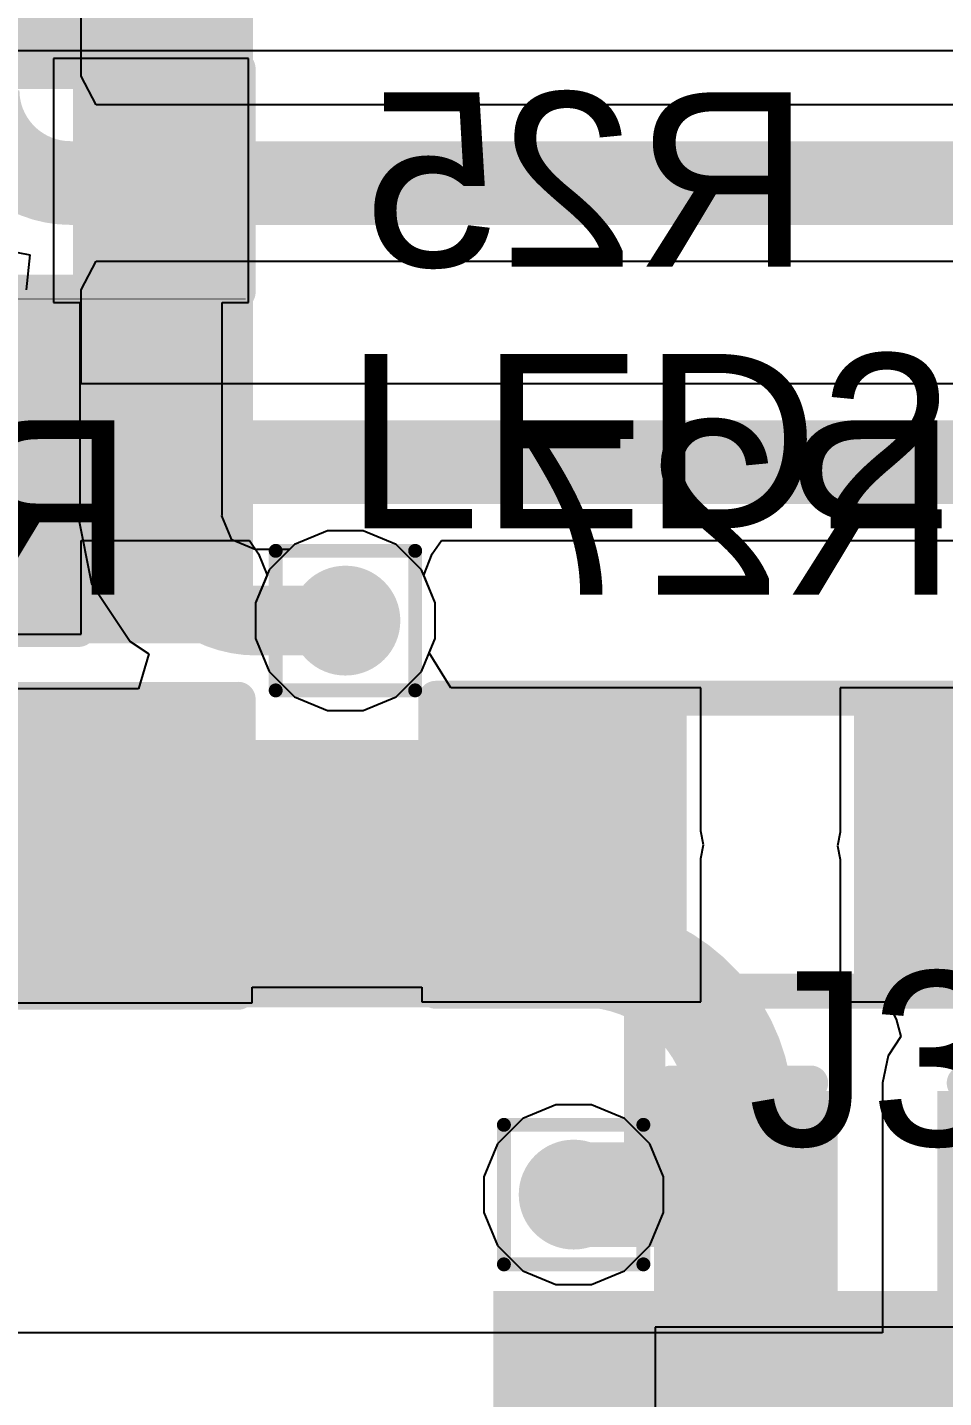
# Model space of a CAD drawing. Header units: inches. Extents: x -12 to 5355, y -7 to 5366.
# Drawn here: x 2.455 to 5.792, y 16.152 to 21.141 of the extents above; entities that cross this region are included whole.
import ezdxf

# ---------------------------------------------------------------- set-up
doc = ezdxf.new("R2010")
doc.units = ezdxf.units.IN
for name, color, linetype in [('BOTTOM LAYER', 5, 'Continuous'), ('Bottom Overlay', 54, 'Continuous'), ('Bottom Paste', 16, 'Continuous'), ('Bottom Solder', 6, 'Continuous'), ('Drill Drawing', 1, 'Continuous'), ('GROUND1', 16, 'Continuous'), ('GROUND2', 156, 'Continuous'), ('POWER', 76, 'Continuous'), ('SIGNAL', 90, 'Continuous'), ('TOP LAYER', 1, 'Continuous'), ('Top Overlay', 2, 'Continuous'), ('Top Paste', 8, 'Continuous'), ('Top Solder', 216, 'Continuous'), ('Via Holes', 16, 'Continuous')]:
    doc.layers.add(name, color=color, linetype=linetype)
doc.styles.add('Arial', font='', dxfattribs={"height": 0.2})
doc.styles.get('Arial').set_extended_font_data('Arial')

# ---------------------------------------------------------------- blocks, each defined once
blk = doc.blocks.new('LED_0603_28')
at = {"layer": 'TOP LAYER'}
for points in [[(-1, 0.5), (-0.5, 0.5), (-0.5, -0.5), (-1, -0.5)], [(0.5, 0.5), (1, 0.5), (1, -0.5), (0.5, -0.5)]]:
    blk.add_hatch(color=1, dxfattribs=at).paths.add_polyline_path(points)
at = {"layer": 'Top Overlay'}
blk.add_hatch(color=2, dxfattribs=at).paths.add_polyline_path([(1.1176, -0.6604), (1.7526, -0.6604), (1.7526, 0.6604), (1.1176, 0.6604)])
at = {"layer": 'Top Paste'}
for points in [[(-1, 0.5), (-0.5, 0.5), (-0.5, -0.5), (-1, -0.5)], [(0.5, 0.5), (1, 0.5), (1, -0.5), (0.5, -0.5)]]:
    blk.add_hatch(color=8, dxfattribs=at).paths.add_polyline_path(points)
at = {"layer": 'Top Solder'}
for points in [[(-1.0762, 0.5762), (-0.4238, 0.5762), (-0.4238, -0.5762), (-1.0762, -0.5762)], [(0.4238, 0.5762), (1.0762, 0.5762), (1.0762, -0.5762), (0.4238, -0.5762)]]:
    blk.add_hatch(color=216, dxfattribs=at).paths.add_polyline_path(points)
at = {"layer": 'Top Overlay'}
for points in [[(-1.1176, -0.6096, 0.127, 0.127, 0), (-1.1176, 0.6096, 0.127, 0.127, 0)], [(-1.1176, 0.6096, 0.127, 0.127, 0), (-0.4318, 0.6096, 0.127, 0.127, 0)], [(0.4318, 0.6096, 0.127, 0.127, 0), (1.1176, 0.6096, 0.127, 0.127, 0)], [(1.1176, -0.6096, 0.127, 0.127, 0), (1.1176, 0.6096, 0.127, 0.127, 0)], [(-1.1176, -0.6096, 0.127, 0.127, 0), (-0.4318, -0.6096, 0.127, 0.127, 0)], [(0.4318, -0.6096, 0.127, 0.127, 0), (1.1176, -0.6096, 0.127, 0.127, 0)]]:
    blk.add_lwpolyline(points, format="xyseb", dxfattribs=at)
for points in [[(-1.1493, 0.6096, 0.0635, 0.0635, 1), (-1.0858, 0.6096, 0.0635, 0.0635, 1)], [(-1.1493, 0.6096, 0.0635, 0.0635, 1), (-1.0858, 0.6096, 0.0635, 0.0635, 1)], [(-0.4635, 0.6096, 0.0635, 0.0635, 1), (-0.4, 0.6096, 0.0635, 0.0635, 1)], [(0.4001, 0.6096, 0.0635, 0.0635, 1), (0.4636, 0.6096, 0.0635, 0.0635, 1)], [(1.0859, 0.6096, 0.0635, 0.0635, 1), (1.1494, 0.6096, 0.0635, 0.0635, 1)], [(1.0859, 0.6096, 0.0635, 0.0635, 1), (1.1494, 0.6096, 0.0635, 0.0635, 1)], [(-1.1493, -0.6096, 0.0635, 0.0635, 1), (-1.0858, -0.6096, 0.0635, 0.0635, 1)], [(-1.1493, -0.6096, 0.0635, 0.0635, 1), (-1.0858, -0.6096, 0.0635, 0.0635, 1)], [(-0.4635, -0.6096, 0.0635, 0.0635, 1), (-0.4, -0.6096, 0.0635, 0.0635, 1)], [(0.4, -0.6096, 0.0635, 0.0635, 1), (0.4635, -0.6096, 0.0635, 0.0635, 1)], [(1.0859, -0.6096, 0.0635, 0.0635, 1), (1.1494, -0.6096, 0.0635, 0.0635, 1)], [(1.0859, -0.6096, 0.0635, 0.0635, 1), (1.1494, -0.6096, 0.0635, 0.0635, 1)]]:
    blk.add_lwpolyline(points, format="xyseb", close=True, dxfattribs=at)
blk = doc.blocks.new('LED_0603_29')
at = {"layer": 'TOP LAYER'}
for points in [[(-1, 0.5), (-0.5, 0.5), (-0.5, -0.5), (-1, -0.5)], [(0.5, 0.5), (1, 0.5), (1, -0.5), (0.5, -0.5)]]:
    blk.add_hatch(color=1, dxfattribs=at).paths.add_polyline_path(points)
at = {"layer": 'Top Overlay'}
blk.add_hatch(color=2, dxfattribs=at).paths.add_polyline_path([(1.1176, -0.6604), (1.7526, -0.6604), (1.7526, 0.6604), (1.1176, 0.6604)])
at = {"layer": 'Top Paste'}
for points in [[(-1, 0.5), (-0.5, 0.5), (-0.5, -0.5), (-1, -0.5)], [(0.5, 0.5), (1, 0.5), (1, -0.5), (0.5, -0.5)]]:
    blk.add_hatch(color=8, dxfattribs=at).paths.add_polyline_path(points)
at = {"layer": 'Top Solder'}
for points in [[(-1.0762, 0.5762), (-0.4238, 0.5762), (-0.4238, -0.5762), (-1.0762, -0.5762)], [(0.4238, 0.5762), (1.0762, 0.5762), (1.0762, -0.5762), (0.4238, -0.5762)]]:
    blk.add_hatch(color=216, dxfattribs=at).paths.add_polyline_path(points)
at = {"layer": 'Top Overlay'}
for points in [[(-1.1176, -0.6096, 0.127, 0.127, 0), (-1.1176, 0.6096, 0.127, 0.127, 0)], [(-1.1176, 0.6096, 0.127, 0.127, 0), (-0.4318, 0.6096, 0.127, 0.127, 0)], [(0.4318, 0.6096, 0.127, 0.127, 0), (1.1176, 0.6096, 0.127, 0.127, 0)], [(1.1176, 0.6096, 0.127, 0.127, 0), (1.1176, -0.6096, 0.127, 0.127, 0)], [(-1.1176, -0.6096, 0.127, 0.127, 0), (-0.4318, -0.6096, 0.127, 0.127, 0)], [(0.4318, -0.6096, 0.127, 0.127, 0), (1.1176, -0.6096, 0.127, 0.127, 0)]]:
    blk.add_lwpolyline(points, format="xyseb", dxfattribs=at)
for points in [[(-1.1494, 0.6096, 0.0635, 0.0635, 1), (-1.0858, 0.6096, 0.0635, 0.0635, 1)], [(-1.1494, 0.6096, 0.0635, 0.0635, 1), (-1.0858, 0.6096, 0.0635, 0.0635, 1)], [(-0.4636, 0.6096, 0.0635, 0.0635, 1), (-0.4001, 0.6096, 0.0635, 0.0635, 1)], [(0.4001, 0.6096, 0.0635, 0.0635, 1), (0.4636, 0.6096, 0.0635, 0.0635, 1)], [(1.0858, 0.6096, 0.0635, 0.0635, 1), (1.1494, 0.6096, 0.0635, 0.0635, 1)], [(1.0858, 0.6096, 0.0635, 0.0635, 1), (1.1494, 0.6096, 0.0635, 0.0635, 1)], [(-1.1494, -0.6096, 0.0635, 0.0635, 1), (-1.0858, -0.6096, 0.0635, 0.0635, 1)], [(-1.1494, -0.6096, 0.0635, 0.0635, 1), (-1.0858, -0.6096, 0.0635, 0.0635, 1)], [(-0.4635, -0.6096, 0.0635, 0.0635, 1), (-0.4, -0.6096, 0.0635, 0.0635, 1)], [(0.4001, -0.6096, 0.0635, 0.0635, 1), (0.4636, -0.6096, 0.0635, 0.0635, 1)], [(1.0859, -0.6096, 0.0635, 0.0635, 1), (1.1494, -0.6096, 0.0635, 0.0635, 1)], [(1.0859, -0.6096, 0.0635, 0.0635, 1), (1.1494, -0.6096, 0.0635, 0.0635, 1)]]:
    blk.add_lwpolyline(points, format="xyseb", close=True, dxfattribs=at)
blk = doc.blocks.new('R___0603_B_50')
at = {"layer": 'BOTTOM LAYER'}
for points in [[(-1.143, -0.4445), (-1.143, 0.4445), (-0.381, 0.4445), (-0.381, -0.4445)], [(0.381, -0.4445), (0.381, 0.4445), (1.143, 0.4445), (1.143, -0.4445)]]:
    blk.add_hatch(color=5, dxfattribs=at).paths.add_polyline_path(points)
at = {"layer": 'Bottom Paste'}
for points in [[(-1.143, -0.4445), (-1.143, 0.4445), (-0.381, 0.4445), (-0.381, -0.4445)], [(0.381, -0.4445), (0.381, 0.4445), (1.143, 0.4445), (1.143, -0.4445)]]:
    blk.add_hatch(color=16, dxfattribs=at).paths.add_polyline_path(points)
at = {"layer": 'Bottom Solder'}
for points in [[(-1.2192, -0.5207), (-1.2192, 0.5207), (-0.3048, 0.5207), (-0.3048, -0.5207)], [(0.3048, -0.5207), (0.3048, 0.5207), (1.2192, 0.5207), (1.2192, -0.5207)]]:
    blk.add_hatch(color=6, dxfattribs=at).paths.add_polyline_path(points)
at = {"layer": 'Bottom Overlay'}
for points in [[(-1.2192, -0.5334, 0.127, 0.127, 0), (-1.2192, 0.5334, 0.127, 0.127, 0)], [(-1.2192, 0.5334, 0.127, 0.127, 0), (1.2192, 0.5334, 0.127, 0.127, 0)], [(1.2192, -0.5334, 0.127, 0.127, 0), (1.2192, 0.5334, 0.127, 0.127, 0)], [(-1.2192, -0.5334, 0.127, 0.127, 0), (1.2192, -0.5334, 0.127, 0.127, 0)]]:
    blk.add_lwpolyline(points, format="xyseb", dxfattribs=at)
for points in [[(-1.251, 0.5334, 0.0635, 0.0635, 1), (-1.1875, 0.5334, 0.0635, 0.0635, 1)], [(-1.251, 0.5334, 0.0635, 0.0635, 1), (-1.1875, 0.5334, 0.0635, 0.0635, 1)], [(1.1874, 0.5334, 0.0635, 0.0635, 1), (1.2509, 0.5334, 0.0635, 0.0635, 1)], [(1.1874, 0.5334, 0.0635, 0.0635, 1), (1.2509, 0.5334, 0.0635, 0.0635, 1)], [(-1.251, -0.5334, 0.0635, 0.0635, 1), (-1.1875, -0.5334, 0.0635, 0.0635, 1)], [(-1.251, -0.5334, 0.0635, 0.0635, 1), (-1.1875, -0.5334, 0.0635, 0.0635, 1)], [(1.1874, -0.5334, 0.0635, 0.0635, 1), (1.2509, -0.5334, 0.0635, 0.0635, 1)], [(1.1874, -0.5334, 0.0635, 0.0635, 1), (1.2509, -0.5334, 0.0635, 0.0635, 1)]]:
    blk.add_lwpolyline(points, format="xyseb", close=True, dxfattribs=at)
blk = doc.blocks.new('R___0402_B_52')
at = {"layer": 'BOTTOM LAYER'}
for points in [[(-0.2413, 0.3175), (-0.2413, -0.3175), (-0.6985, -0.3175), (-0.6985, 0.3175)], [(0.6985, 0.3175), (0.6985, -0.3175), (0.2413, -0.3175), (0.2413, 0.3175)]]:
    blk.add_hatch(color=5, dxfattribs=at).paths.add_polyline_path(points)
at = {"layer": 'Bottom Paste'}
for points in [[(-0.2413, 0.3175), (-0.2413, -0.3175), (-0.6985, -0.3175), (-0.6985, 0.3175)], [(0.6985, 0.3175), (0.6985, -0.3175), (0.2413, -0.3175), (0.2413, 0.3175)]]:
    blk.add_hatch(color=16, dxfattribs=at).paths.add_polyline_path(points)
at = {"layer": 'Bottom Solder'}
for points in [[(-0.1863, 0.3725), (-0.1863, -0.3725), (-0.7535, -0.3725), (-0.7535, 0.3725)], [(0.7535, 0.3725), (0.7535, -0.3725), (0.1863, -0.3725), (0.1863, 0.3725)]]:
    blk.add_hatch(color=6, dxfattribs=at).paths.add_polyline_path(points)
at = {"layer": 'Bottom Overlay'}
for points in [[(-0.7874, 0.4064, 0.127, 0.127, 0), (-0.7874, -0.4064, 0.127, 0.127, 0)], [(0.7874, 0.4064, 0.127, 0.127, 0), (-0.7874, 0.4064, 0.127, 0.127, 0)], [(0.7874, 0.4064, 0.127, 0.127, 0), (0.7874, -0.4064, 0.127, 0.127, 0)], [(0.8128, 0.4318, 0.00323, 0.00323, 0), (-0.8128, 0.4318, 0.00323, 0.00323, 0)], [(0.7874, -0.4064, 0.127, 0.127, 0), (-0.7874, -0.4064, 0.127, 0.127, 0)]]:
    blk.add_lwpolyline(points, format="xyseb", dxfattribs=at)
for points in [[(-0.8191, 0.4064, 0.0635, 0.0635, 1), (-0.7556, 0.4064, 0.0635, 0.0635, 1)], [(-0.8191, 0.4064, 0.0635, 0.0635, 1), (-0.7556, 0.4064, 0.0635, 0.0635, 1)], [(0.7556, 0.4064, 0.0635, 0.0635, 1), (0.8191, 0.4064, 0.0635, 0.0635, 1)], [(0.7556, 0.4064, 0.0635, 0.0635, 1), (0.8191, 0.4064, 0.0635, 0.0635, 1)], [(-0.8136, 0.4318, 0.00161, 0.00161, 1), (-0.812, 0.4318, 0.00161, 0.00161, 1)], [(0.812, 0.4318, 0.00161, 0.00161, 1), (0.8136, 0.4318, 0.00161, 0.00161, 1)], [(-0.8191, -0.4064, 0.0635, 0.0635, 1), (-0.7556, -0.4064, 0.0635, 0.0635, 1)], [(-0.8191, -0.4064, 0.0635, 0.0635, 1), (-0.7556, -0.4064, 0.0635, 0.0635, 1)], [(0.7556, -0.4064, 0.0635, 0.0635, 1), (0.8191, -0.4064, 0.0635, 0.0635, 1)], [(0.7556, -0.4064, 0.0635, 0.0635, 1), (0.8191, -0.4064, 0.0635, 0.0635, 1)]]:
    blk.add_lwpolyline(points, format="xyseb", close=True, dxfattribs=at)
blk = doc.blocks.new('R___0603_B_74')
at = {"layer": 'BOTTOM LAYER'}
for points in [[(-1.143, -0.4445), (-1.143, 0.4445), (-0.381, 0.4445), (-0.381, -0.4445)], [(0.381, -0.4445), (0.381, 0.4445), (1.143, 0.4445), (1.143, -0.4445)]]:
    blk.add_hatch(color=5, dxfattribs=at).paths.add_polyline_path(points)
at = {"layer": 'Bottom Paste'}
for points in [[(-1.143, -0.4445), (-1.143, 0.4445), (-0.381, 0.4445), (-0.381, -0.4445)], [(0.381, -0.4445), (0.381, 0.4445), (1.143, 0.4445), (1.143, -0.4445)]]:
    blk.add_hatch(color=16, dxfattribs=at).paths.add_polyline_path(points)
at = {"layer": 'Bottom Solder'}
for points in [[(-1.2192, -0.5207), (-1.2192, 0.5207), (-0.3048, 0.5207), (-0.3048, -0.5207)], [(0.3048, -0.5207), (0.3048, 0.5207), (1.2192, 0.5207), (1.2192, -0.5207)]]:
    blk.add_hatch(color=6, dxfattribs=at).paths.add_polyline_path(points)
at = {"layer": 'Bottom Overlay'}
for points in [[(-1.2192, -0.5334, 0.127, 0.127, 0), (-1.2192, 0.5334, 0.127, 0.127, 0)], [(-1.2192, 0.5334, 0.127, 0.127, 0), (1.2192, 0.5334, 0.127, 0.127, 0)], [(1.2192, -0.5334, 0.127, 0.127, 0), (1.2192, 0.5334, 0.127, 0.127, 0)], [(-1.2192, -0.5334, 0.127, 0.127, 0), (1.2192, -0.5334, 0.127, 0.127, 0)]]:
    blk.add_lwpolyline(points, format="xyseb", dxfattribs=at)
for points in [[(-1.251, 0.5334, 0.0635, 0.0635, 1), (-1.1874, 0.5334, 0.0635, 0.0635, 1)], [(-1.251, 0.5334, 0.0635, 0.0635, 1), (-1.1874, 0.5334, 0.0635, 0.0635, 1)], [(1.1874, 0.5334, 0.0635, 0.0635, 1), (1.251, 0.5334, 0.0635, 0.0635, 1)], [(1.1874, 0.5334, 0.0635, 0.0635, 1), (1.251, 0.5334, 0.0635, 0.0635, 1)], [(-1.251, -0.5334, 0.0635, 0.0635, 1), (-1.1874, -0.5334, 0.0635, 0.0635, 1)], [(-1.251, -0.5334, 0.0635, 0.0635, 1), (-1.1874, -0.5334, 0.0635, 0.0635, 1)], [(1.1874, -0.5334, 0.0635, 0.0635, 1), (1.251, -0.5334, 0.0635, 0.0635, 1)], [(1.1874, -0.5334, 0.0635, 0.0635, 1), (1.251, -0.5334, 0.0635, 0.0635, 1)]]:
    blk.add_lwpolyline(points, format="xyseb", close=True, dxfattribs=at)
blk = doc.blocks.new('CONN_SMD_3P_1___SM03B_SRSS_TB_76')
at = {"layer": 'TOP LAYER'}
blk.add_hatch(color=1, dxfattribs=at).paths.add_polyline_path([(-1.3, 0.775), (-0.7, 0.775), (-0.7, -0.775), (-1.3, -0.775)])
at = {"layer": 'Top Paste'}
blk.add_hatch(color=8, dxfattribs=at).paths.add_polyline_path([(-1.3, 0.775), (-0.7, 0.775), (-0.7, -0.775), (-1.3, -0.775)])
at = {"layer": 'Top Solder'}
blk.add_hatch(color=216, dxfattribs=at).paths.add_polyline_path([(-1.3762, 0.8512), (-0.6238, 0.8512), (-0.6238, -0.8512), (-1.3762, -0.8512)])
at = {"layer": 'Top Overlay'}
for points in [[(-2.5749, -2.6924, 0.15, 0.15, 0), (-2.5749, -0.3, 0.15, 0.15, 0)], [(-1.651, -0.3, 0.15, 0.15, 0), (-2.5749, -0.3, 0.15, 0.15, 0)]]:
    blk.add_lwpolyline(points, format="xyseb", dxfattribs=at)
for points in [[(-2.6124, -0.3, 0.075, 0.075, 1), (-2.5374, -0.3, 0.075, 0.075, 1)], [(-2.6124, -0.3, 0.075, 0.075, 1), (-2.5374, -0.3, 0.075, 0.075, 1)], [(-1.6885, -0.3, 0.075, 0.075, 1), (-1.6135, -0.3, 0.075, 0.075, 1)]]:
    blk.add_lwpolyline(points, format="xyseb", close=True, dxfattribs=at)
blk = doc.blocks.new('C___0402_B_79')
at = {"layer": 'BOTTOM LAYER'}
for points in [[(-0.2413, 0.3175), (-0.2413, -0.3175), (-0.6985, -0.3175), (-0.6985, 0.3175)], [(0.6985, 0.3175), (0.6985, -0.3175), (0.2413, -0.3175), (0.2413, 0.3175)]]:
    blk.add_hatch(color=5, dxfattribs=at).paths.add_polyline_path(points)
at = {"layer": 'Bottom Paste'}
for points in [[(-0.2413, 0.3175), (-0.2413, -0.3175), (-0.6985, -0.3175), (-0.6985, 0.3175)], [(0.6985, 0.3175), (0.6985, -0.3175), (0.2413, -0.3175), (0.2413, 0.3175)]]:
    blk.add_hatch(color=16, dxfattribs=at).paths.add_polyline_path(points)
at = {"layer": 'Bottom Solder'}
for points in [[(-0.1813, 0.3775), (-0.1813, -0.3775), (-0.7585, -0.3775), (-0.7585, 0.3775)], [(0.7585, 0.3775), (0.7585, -0.3775), (0.1813, -0.3775), (0.1813, 0.3775)]]:
    blk.add_hatch(color=6, dxfattribs=at).paths.add_polyline_path(points)
at = {"layer": 'Bottom Overlay'}
for points in [[(-0.7874, -0.4064, 0.127, 0.127, 0), (-0.7874, 0.4064, 0.127, 0.127, 0)], [(-0.7874, 0.4064, 0.127, 0.127, 0), (-0.2794, 0.4064, 0.127, 0.127, 0)], [(0.2794, 0.4064, 0.127, 0.127, 0), (0.7874, 0.4064, 0.127, 0.127, 0)], [(0.7874, -0.4064, 0.127, 0.127, 0), (0.7874, 0.4064, 0.127, 0.127, 0)], [(-0.7874, -0.4064, 0.127, 0.127, 0), (-0.2794, -0.4064, 0.127, 0.127, 0)], [(0.2794, -0.4064, 0.127, 0.127, 0), (0.7874, -0.4064, 0.127, 0.127, 0)]]:
    blk.add_lwpolyline(points, format="xyseb", dxfattribs=at)
for points in [[(-0.8191, 0.4064, 0.0635, 0.0635, 1), (-0.7556, 0.4064, 0.0635, 0.0635, 1)], [(-0.8191, 0.4064, 0.0635, 0.0635, 1), (-0.7556, 0.4064, 0.0635, 0.0635, 1)], [(-0.3112, 0.4064, 0.0635, 0.0635, 1), (-0.2477, 0.4064, 0.0635, 0.0635, 1)], [(0.2477, 0.4064, 0.0635, 0.0635, 1), (0.3111, 0.4064, 0.0635, 0.0635, 1)], [(0.7556, 0.4064, 0.0635, 0.0635, 1), (0.8191, 0.4064, 0.0635, 0.0635, 1)], [(0.7556, 0.4064, 0.0635, 0.0635, 1), (0.8191, 0.4064, 0.0635, 0.0635, 1)], [(-0.8191, -0.4064, 0.0635, 0.0635, 1), (-0.7556, -0.4064, 0.0635, 0.0635, 1)], [(-0.8191, -0.4064, 0.0635, 0.0635, 1), (-0.7556, -0.4064, 0.0635, 0.0635, 1)], [(-0.3112, -0.4064, 0.0635, 0.0635, 1), (-0.2477, -0.4064, 0.0635, 0.0635, 1)], [(0.2477, -0.4064, 0.0635, 0.0635, 1), (0.3111, -0.4064, 0.0635, 0.0635, 1)], [(0.7556, -0.4064, 0.0635, 0.0635, 1), (0.8191, -0.4064, 0.0635, 0.0635, 1)], [(0.7556, -0.4064, 0.0635, 0.0635, 1), (0.8191, -0.4064, 0.0635, 0.0635, 1)]]:
    blk.add_lwpolyline(points, format="xyseb", close=True, dxfattribs=at)

msp = doc.modelspace()

# ---------------------------------------------------------------- hatches: boundary and pattern name
at = {"layer": 'BOTTOM LAYER'}
h = msp.add_hatch(color=5, dxfattribs=at)
edge = h.paths.add_edge_path()
edge.add_arc((3.6138, 18.9808), 0.2, 0, 360)
h = msp.add_hatch(color=5, dxfattribs=at)
edge = h.paths.add_edge_path()
edge.add_arc((4.445, 16.891), 0.2, 0, 360)
at = {"layer": 'GROUND1'}
h = msp.add_hatch(color=16, dxfattribs=at)
edge = h.paths.add_edge_path()
edge.add_arc((3.6138, 18.9808), 0.2, 0, 360)
h = msp.add_hatch(color=16, dxfattribs=at)
edge = h.paths.add_edge_path()
edge.add_arc((4.445, 16.891), 0.2, 0, 360)
at = {"layer": 'GROUND2'}
h = msp.add_hatch(color=156, dxfattribs=at)
edge = h.paths.add_edge_path()
edge.add_arc((3.6138, 18.9808), 0.2, 0, 360)
h = msp.add_hatch(color=156, dxfattribs=at)
edge = h.paths.add_edge_path()
edge.add_arc((4.445, 16.891), 0.2, 0, 360)
at = {"layer": 'POWER'}
h = msp.add_hatch(color=76, dxfattribs=at)
edge = h.paths.add_edge_path()
edge.add_arc((3.6138, 18.9808), 0.2, 0, 360)
h = msp.add_hatch(color=76, dxfattribs=at)
edge = h.paths.add_edge_path()
edge.add_arc((4.445, 16.891), 0.2, 0, 360)
at = {"layer": 'SIGNAL'}
h = msp.add_hatch(color=90, dxfattribs=at)
edge = h.paths.add_edge_path()
edge.add_arc((3.6138, 18.9808), 0.2, 0, 360)
h = msp.add_hatch(color=90, dxfattribs=at)
edge = h.paths.add_edge_path()
edge.add_arc((4.445, 16.891), 0.2, 0, 360)
at = {"layer": 'TOP LAYER'}
h = msp.add_hatch(color=1, dxfattribs=at)
edge = h.paths.add_edge_path()
edge.add_arc((3.6138, 18.9808), 0.2, 0, 360)
h = msp.add_hatch(color=1, dxfattribs=at)
edge = h.paths.add_edge_path()
edge.add_arc((4.445, 16.891), 0.2, 0, 360)
at = {"layer": 'Via Holes'}
h = msp.add_hatch(color=7, dxfattribs=at)
edge = h.paths.add_edge_path()
edge.add_arc((3.6138, 18.9808), 0.1, 0, 360)
h = msp.add_hatch(color=7, dxfattribs=at)
edge = h.paths.add_edge_path()
edge.add_arc((4.445, 16.891), 0.1, 0, 360)

# ---------------------------------------------------------------- linework, layer by layer
at = {"layer": 'BOTTOM LAYER'}
for p, q in [((3.2613, 21.028), (2.5501, 21.028)), ((2.5501, 21.028), (2.5501, 20.139)), ((3.2613, 20.139), (3.2613, 21.028)), ((2.5501, 20.139), (2.6467, 20.139)), ((2.6467, 20.139), (2.6467, 19.3657)), ((3.1647, 19.3657), (3.1647, 20.139)), ((3.1647, 20.139), (3.2613, 20.139)), ((2.6467, 19.3657), (2.6392, 19.3657)), ((2.6392, 19.3657), (2.6888, 19.1164)), ((3.164, 19.3624), (3.1647, 19.3657)), ((3.2001, 19.2752), (3.164, 19.3624)), ((3.5488, 19.3078), (3.4286, 19.258)), ((3.6788, 19.3078), (3.5488, 19.3078)), ((3.799, 19.258), (3.6788, 19.3078)), ((3.2873, 19.2391), (3.2001, 19.2752)), ((3.4286, 19.258), (3.4103, 19.2398)), ((3.891, 19.166), (3.799, 19.258)), ((3.2906, 19.2398), (3.2873, 19.2391)), ((3.4103, 19.2398), (3.2906, 19.2398)), ((3.9408, 19.0458), (3.891, 19.166)), ((2.6888, 19.1164), (2.83, 18.9051)), ((3.9408, 18.9158), (3.9408, 19.0458)), ((3.919, 18.8632), (3.9408, 18.9158)), ((2.83, 18.9051), (2.8982, 18.8595)), ((2.8982, 18.8595), (2.8597, 18.7325)), ((3.9976, 18.7362), (3.919, 18.8632)), ((2.8597, 18.7325), (2.258, 18.7325)), ((4.9079, 18.7362), (3.9976, 18.7362)), ((4.9079, 18.2147), (4.9079, 18.7362)), ((6.4319, 18.7362), (5.4159, 18.7362)), ((5.4159, 18.7362), (5.4159, 18.211)), ((4.9178, 18.1647), (4.9079, 18.2147)), ((5.4159, 18.211), (5.4059, 18.161)), ((4.9079, 18.1146), (4.9178, 18.1647)), ((5.4059, 18.161), (5.4159, 18.111)), ((4.9079, 17.5932), (4.9079, 18.1146)), ((5.4159, 18.111), (5.4159, 17.5932)), ((3.274, 17.5895), (3.274, 17.6467)), ((3.274, 17.6467), (3.8919, 17.6467)), ((3.8919, 17.6467), (3.8919, 17.5932)), ((2.258, 17.5895), (3.274, 17.5895)), ((3.8919, 17.5932), (4.9079, 17.5932)), ((5.4159, 17.5932), (5.5862, 17.5932)), ((5.5862, 17.5932), (5.6202, 17.5293)), ((5.6202, 17.5293), (5.6366, 17.4662)), ((5.6366, 17.4662), (5.59, 17.3965)), ((5.59, 17.3965), (5.5703, 17.2974)), ((5.5703, 17.2974), (5.5703, 16.388)), ((5.5703, 16.388), (0.889, 16.388))]:
    msp.add_line(p, q, dxfattribs=at)
for points in [[(2.9057, 19.3657, 0.254, 0.254, 0), (2.9057, 20.5835, 0.254, 0.254, 0)], [(3.2906, 18.9808, 0.254, 0.254, -0.414214), (2.9057, 19.3657, 0.254, 0.254, 0)], [(3.2906, 18.9808, 0.254, 0.254, 0), (3.6138, 18.9808, 0.254, 0.254, 0)], [(2.9692, 18.161, 0.762, 0.762, 0), (2.9729, 18.1647, 0.762, 0.762, 0)], [(2.9729, 18.1647, 0.762, 0.762, 0), (4.3999, 18.1647, 0.762, 0.762, 0)], [(5.9239, 18.161, 0.762, 0.762, 0), (8.0435, 18.161, 0.762, 0.762, 0)], [(4.445, 16.891, 0.381, 0.381, 0), (5.0997, 16.891, 0.381, 0.381, 0)]]:
    msp.add_lwpolyline(points, format="xyseb", dxfattribs=at)
for points in [[(2.8422, 20.5835, 0.127, 0.127, 1), (2.9692, 20.5835, 0.127, 0.127, 1)], [(2.8422, 19.3657, 0.127, 0.127, 1), (2.9692, 19.3657, 0.127, 0.127, 1)], [(2.8422, 19.3657, 0.127, 0.127, 1), (2.9692, 19.3657, 0.127, 0.127, 1)], [(3.2271, 18.9808, 0.127, 0.127, 1), (3.3541, 18.9808, 0.127, 0.127, 1)], [(3.2271, 18.9808, 0.127, 0.127, 1), (3.3541, 18.9808, 0.127, 0.127, 1)], [(3.5503, 18.9808, 0.127, 0.127, 1), (3.6773, 18.9808, 0.127, 0.127, 1)], [(2.7787, 18.161, 0.381, 0.381, 1), (3.1597, 18.161, 0.381, 0.381, 1)], [(2.7824, 18.1647, 0.381, 0.381, 1), (3.1634, 18.1647, 0.381, 0.381, 1)], [(2.7824, 18.1647, 0.381, 0.381, 1), (3.1634, 18.1647, 0.381, 0.381, 1)], [(4.2094, 18.1647, 0.381, 0.381, 1), (4.5904, 18.1647, 0.381, 0.381, 1)], [(5.7334, 18.161, 0.381, 0.381, 1), (6.1144, 18.161, 0.381, 0.381, 1)], [(4.3498, 16.891, 0.1905, 0.1905, 1), (4.5402, 16.891, 0.1905, 0.1905, 1)], [(5.0045, 16.891, 0.1905, 0.1905, 1), (5.195, 16.891, 0.1905, 0.1905, 1)]]:
    msp.add_lwpolyline(points, format="xyseb", close=True, dxfattribs=at)
at = {"layer": 'Drill Drawing'}
for points in [[(3.3598, 19.2348, 0.0508, 0.0508, 0), (3.8678, 19.2348, 0.0508, 0.0508, 0)], [(3.3598, 18.7268, 0.0508, 0.0508, 0), (3.3598, 19.2348, 0.0508, 0.0508, 0)], [(3.8678, 18.7268, 0.0508, 0.0508, 0), (3.8678, 19.2348, 0.0508, 0.0508, 0)], [(3.3598, 18.7268, 0.0508, 0.0508, 0), (3.8678, 18.7268, 0.0508, 0.0508, 0)], [(4.191, 17.145, 0.0508, 0.0508, 0), (4.699, 17.145, 0.0508, 0.0508, 0)], [(4.191, 16.637, 0.0508, 0.0508, 0), (4.191, 17.145, 0.0508, 0.0508, 0)], [(4.699, 16.637, 0.0508, 0.0508, 0), (4.699, 17.145, 0.0508, 0.0508, 0)], [(4.191, 16.637, 0.0508, 0.0508, 0), (4.699, 16.637, 0.0508, 0.0508, 0)]]:
    msp.add_lwpolyline(points, format="xyseb", dxfattribs=at)
for points in [[(3.3471, 19.2348, 0.0254, 0.0254, 1), (3.3725, 19.2348, 0.0254, 0.0254, 1)], [(3.3471, 19.2348, 0.0254, 0.0254, 1), (3.3725, 19.2348, 0.0254, 0.0254, 1)], [(3.8551, 19.2348, 0.0254, 0.0254, 1), (3.8805, 19.2348, 0.0254, 0.0254, 1)], [(3.8551, 19.2348, 0.0254, 0.0254, 1), (3.8805, 19.2348, 0.0254, 0.0254, 1)], [(3.3471, 18.7268, 0.0254, 0.0254, 1), (3.3725, 18.7268, 0.0254, 0.0254, 1)], [(3.3471, 18.7268, 0.0254, 0.0254, 1), (3.3725, 18.7268, 0.0254, 0.0254, 1)], [(3.8551, 18.7268, 0.0254, 0.0254, 1), (3.8805, 18.7268, 0.0254, 0.0254, 1)], [(3.8551, 18.7268, 0.0254, 0.0254, 1), (3.8805, 18.7268, 0.0254, 0.0254, 1)], [(4.1783, 17.145, 0.0254, 0.0254, 1), (4.2037, 17.145, 0.0254, 0.0254, 1)], [(4.1783, 17.145, 0.0254, 0.0254, 1), (4.2037, 17.145, 0.0254, 0.0254, 1)], [(4.6863, 17.145, 0.0254, 0.0254, 1), (4.7117, 17.145, 0.0254, 0.0254, 1)], [(4.6863, 17.145, 0.0254, 0.0254, 1), (4.7117, 17.145, 0.0254, 0.0254, 1)], [(4.1783, 16.637, 0.0254, 0.0254, 1), (4.2037, 16.637, 0.0254, 0.0254, 1)], [(4.1783, 16.637, 0.0254, 0.0254, 1), (4.2037, 16.637, 0.0254, 0.0254, 1)], [(4.6863, 16.637, 0.0254, 0.0254, 1), (4.7117, 16.637, 0.0254, 0.0254, 1)], [(4.6863, 16.637, 0.0254, 0.0254, 1), (4.7117, 16.637, 0.0254, 0.0254, 1)]]:
    msp.add_lwpolyline(points, format="xyseb", close=True, dxfattribs=at)
at = {"layer": 'GROUND1'}
for p, q in [((3.5488, 19.3078), (3.4286, 19.258)), ((3.6788, 19.3078), (3.5488, 19.3078)), ((3.799, 19.258), (3.6788, 19.3078)), ((3.4286, 19.258), (3.3366, 19.166)), ((3.891, 19.166), (3.799, 19.258)), ((3.3366, 19.166), (3.2868, 19.0458)), ((3.9408, 19.0458), (3.891, 19.166)), ((3.2868, 19.0458), (3.2868, 18.9158)), ((3.9408, 18.9158), (3.9408, 19.0458)), ((3.2868, 18.9158), (3.3366, 18.7956)), ((3.891, 18.7956), (3.9408, 18.9158)), ((3.3366, 18.7956), (3.4286, 18.7036)), ((3.799, 18.7036), (3.891, 18.7956)), ((3.4286, 18.7036), (3.5488, 18.6538)), ((3.6788, 18.6538), (3.799, 18.7036)), ((3.5488, 18.6538), (3.6788, 18.6538))]:
    msp.add_line(p, q, dxfattribs=at)
at = {"layer": 'GROUND2'}
for p, q in [((3.5488, 19.3078), (3.4286, 19.258)), ((3.6788, 19.3078), (3.5488, 19.3078)), ((3.799, 19.258), (3.6788, 19.3078)), ((3.4286, 19.258), (3.3366, 19.166)), ((3.891, 19.166), (3.799, 19.258)), ((3.3366, 19.166), (3.2868, 19.0458)), ((3.9408, 19.0458), (3.891, 19.166)), ((3.2868, 19.0458), (3.2868, 18.9158)), ((3.9408, 18.9158), (3.9408, 19.0458)), ((3.2868, 18.9158), (3.3366, 18.7956)), ((3.891, 18.7956), (3.9408, 18.9158)), ((3.3366, 18.7956), (3.4286, 18.7036)), ((3.799, 18.7036), (3.891, 18.7956)), ((3.4286, 18.7036), (3.5488, 18.6538)), ((3.6788, 18.6538), (3.799, 18.7036)), ((3.5488, 18.6538), (3.6788, 18.6538))]:
    msp.add_line(p, q, dxfattribs=at)
at = {"layer": 'POWER'}
for p, q in [((0.259, 21.0566), (11.0112, 21.0566)), ((4.38, 17.218), (4.2598, 17.1682)), ((4.51, 17.218), (4.38, 17.218)), ((4.6302, 17.1682), (4.51, 17.218)), ((4.2598, 17.1682), (4.1678, 17.0762)), ((4.7222, 17.0762), (4.6302, 17.1682)), ((4.1678, 17.0762), (4.118, 16.956)), ((4.772, 16.956), (4.7222, 17.0762)), ((4.118, 16.956), (4.118, 16.826)), ((4.772, 16.826), (4.772, 16.956)), ((4.118, 16.826), (4.1678, 16.7058)), ((4.7222, 16.7058), (4.772, 16.826)), ((4.1678, 16.7058), (4.2598, 16.6138)), ((4.6302, 16.6138), (4.7222, 16.7058)), ((4.2598, 16.6138), (4.38, 16.564)), ((4.51, 16.564), (4.6302, 16.6138)), ((4.38, 16.564), (4.51, 16.564)), ((21.4878, 16.4084), (4.7425, 16.4084)), ((4.7425, 16.4084), (4.7425, 13.208))]:
    msp.add_line(p, q, dxfattribs=at)
at = {"layer": 'SIGNAL'}
for p, q in [((3.5488, 19.3078), (3.4286, 19.258)), ((3.6788, 19.3078), (3.5488, 19.3078)), ((3.799, 19.258), (3.6788, 19.3078)), ((3.4286, 19.258), (3.3366, 19.166)), ((3.891, 19.166), (3.799, 19.258)), ((3.3366, 19.166), (3.2868, 19.0458)), ((3.9408, 19.0458), (3.891, 19.166)), ((3.2868, 19.0458), (3.2868, 18.9158)), ((3.9408, 18.9158), (3.9408, 19.0458)), ((3.2868, 18.9158), (3.3366, 18.7956)), ((3.891, 18.7956), (3.9408, 18.9158)), ((3.3366, 18.7956), (3.4286, 18.7036)), ((3.799, 18.7036), (3.891, 18.7956)), ((3.4286, 18.7036), (3.5488, 18.6538)), ((3.6788, 18.6538), (3.799, 18.7036)), ((3.5488, 18.6538), (3.6788, 18.6538))]:
    msp.add_line(p, q, dxfattribs=at)
at = {"layer": 'TOP LAYER'}
for p, q in [((2.651, 20.963), (2.651, 22.217)), ((2.7062, 20.8589), (2.651, 20.963)), ((6.1833, 20.8589), (2.7062, 20.8589)), ((2.3711, 20.3304), (2.4637, 20.312)), ((2.4637, 20.312), (2.4512, 20.185)), ((2.651, 20.185), (2.7062, 20.2891)), ((2.7062, 20.2891), (6.1833, 20.2891)), ((2.651, 19.8429), (2.651, 20.185)), ((6.1833, 19.8429), (2.651, 19.8429)), ((2.651, 18.931), (2.651, 19.2731)), ((2.651, 19.2731), (3.2641, 19.2731)), ((3.2641, 19.2731), (3.2973, 19.2241)), ((3.9303, 19.2241), (3.9635, 19.2731)), ((3.9635, 19.2731), (6.1833, 19.2731)), ((3.2973, 19.2241), (3.3283, 19.1461)), ((3.8993, 19.1461), (3.9303, 19.2241)), ((3.3283, 19.1461), (3.2868, 19.0458)), ((3.9408, 19.0458), (3.8993, 19.1461)), ((3.2868, 19.0458), (3.2868, 18.9158)), ((3.9408, 18.9158), (3.9408, 19.0458)), ((1.897, 18.931), (2.651, 18.931)), ((3.2868, 18.9158), (3.3366, 18.7956)), ((3.891, 18.7956), (3.9408, 18.9158)), ((3.3366, 18.7956), (3.4286, 18.7036)), ((3.799, 18.7036), (3.891, 18.7956)), ((3.4286, 18.7036), (3.5488, 18.6538)), ((3.6788, 18.6538), (3.799, 18.7036)), ((3.5488, 18.6538), (3.6788, 18.6538))]:
    msp.add_line(p, q, dxfattribs=at)
for points in [[(2.612, 20.574, 0.3048, 0.3048, -0.414214), (2.274, 20.912, 0.3048, 0.3048, 0)], [(2.612, 20.574, 0.3048, 0.3048, 0), (6.35, 20.574, 0.3048, 0.3048, 0)], [(2.274, 19.558, 0.3048, 0.3048, 0), (6.35, 19.558, 0.3048, 0.3048, 0)], [(1.1288, 17.7638, 0.381, 0.381, 0), (4.4733, 17.7638, 0.381, 0.381, 0)], [(4.4733, 17.7638, 0.381, 0.381, -0.414214), (5.0546, 17.1825, 0.381, 0.381, 0)], [(5.0546, 15.2146, 0.381, 0.381, 0), (5.0546, 17.1825, 0.381, 0.381, 0)]]:
    msp.add_lwpolyline(points, format="xyseb", dxfattribs=at)
for points in [[(2.5358, 20.574, 0.1524, 0.1524, 1), (2.6882, 20.574, 0.1524, 0.1524, 1)], [(2.5358, 20.574, 0.1524, 0.1524, 1), (2.6882, 20.574, 0.1524, 0.1524, 1)], [(4.3781, 17.7638, 0.1905, 0.1905, 1), (4.5686, 17.7638, 0.1905, 0.1905, 1)], [(4.3781, 17.7638, 0.1905, 0.1905, 1), (4.5686, 17.7638, 0.1905, 0.1905, 1)], [(4.9593, 17.1825, 0.1905, 0.1905, 1), (5.1498, 17.1825, 0.1905, 0.1905, 1)], [(4.9593, 17.1825, 0.1905, 0.1905, 1), (5.1498, 17.1825, 0.1905, 0.1905, 1)]]:
    msp.add_lwpolyline(points, format="xyseb", close=True, dxfattribs=at)

# ---------------------------------------------------------------- block references
for name, p in [('LED_0603_28', (1.524, 21.59)), ('LED_0603_29', (1.524, 19.558)), ('R___0603_B_74', (2.004, 18.161)), ('R___0603_B_50', (5.1619, 18.1647)), ('C___0402_B_79', (5.588, 16.891))]:
    msp.add_blockref(name, p)
for name, p, rotation in [('R___0402_B_52', (2.4358, 20.5835), 180), ('CONN_SMD_3P_1___SM03B_SRSS_TB_76', (5.0038, 15.1638), 270)]:
    msp.add_blockref(name, p, dxfattribs=dict(rotation=rotation))

# ---------------------------------------------------------------- texts
at = {"layer": 'Bottom Overlay', "style": 'Arial', "text_generation_flag": 2}
for s, p in [('R25', (5.3086, 20.2692)), ('R28', (2.8448, 19.0754)), ('R27', (5.842, 19.0754))]:
    msp.add_text(s, height=0.635, dxfattribs=at).set_placement(p)
at = {"layer": 'Top Overlay', "style": 'Arial'}
for s, p in [('LED2', (3.6114, 19.3168)), ('J3', (5.08, 17.0688))]:
    msp.add_text(s, height=0.635, dxfattribs=at).set_placement(p)

doc.saveas('drawing.dxf')
